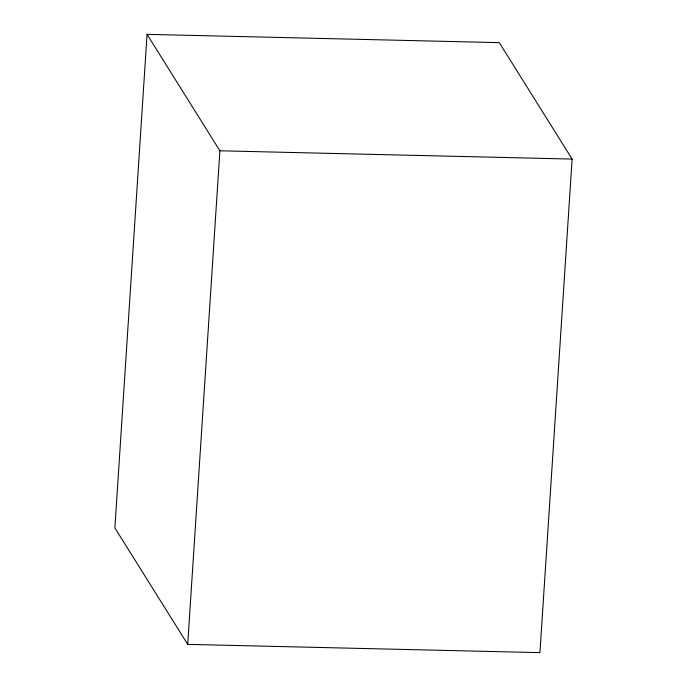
<?xml version="1.0" encoding="UTF-8"?>
<svg xmlns="http://www.w3.org/2000/svg" width="687" height="687" viewBox="0 0 687 687"><rect width="100%" height="100%" fill="white"/><g stroke="black" fill="none" stroke-linecap="round" stroke-linejoin="round"><path stroke-width="1.03" d="M147.061 34.35L114.884 527.925L187.706 644.363L539.939 652.65L572.116 159.075L499.294 42.637L147.061 34.35L219.892 150.788L187.706 644.363M219.892 150.788L572.116 159.075"/></g></svg>
